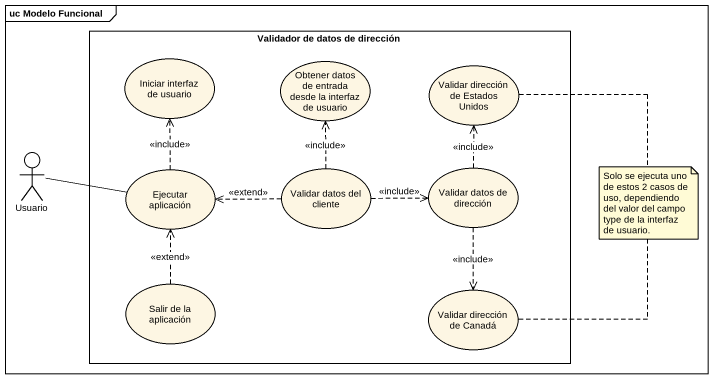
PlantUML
@startuml
mainframe uc Modelo Funcional
rectangle "Validador de datos de dirección" as Validador_de_datos_de {
  usecase "Iniciar interfaz de usuario" as Iniciar_interfaz_de_usuario
  usecase "Obtener datos de entrada desde la interfaz de usuario" as Obtener_datos_de_entrada
  usecase "Validar dirección de Estados Unidos" as Validar_dirección_de
  usecase "Ejecutar aplicación" as Ejecutar_aplicación
  usecase "Validar datos del cliente" as Validar_datos_del_cliente
  usecase "Validar datos de dirección" as Validar_datos_de_dirección
  usecase "Salir de la aplicación" as Salir_de_la_aplicación
  usecase "Validar dirección de Canadá" as Validar_dirección_de_Canadá
}
actor Usuario
Usuario -right- Ejecutar_aplicación
Ejecutar_aplicación .up.> Iniciar_interfaz_de_usuario : <<include>>
Validar_datos_del_cliente .up.> Obtener_datos_de_entrada : <<include>>
Validar_datos_del_cliente .left.> Ejecutar_aplicación : <<extend>>
Validar_datos_del_cliente .right.> Validar_datos_de_dirección : <<include>>
Validar_datos_de_dirección .up.> Validar_dirección_de : <<include>>
Validar_datos_de_dirección ..> Validar_dirección_de_Canadá : <<include>>
Salir_de_la_aplicación .up.> Ejecutar_aplicación : <<extend>>
note as N1
  Solo se ejecuta uno de estos 2 casos de uso, dependiendo del valor del campo type de la interfaz de usuario.
end note
N1 .. Validar_dirección_de
N1 .. Validar_dirección_de_Canadá
@enduml
